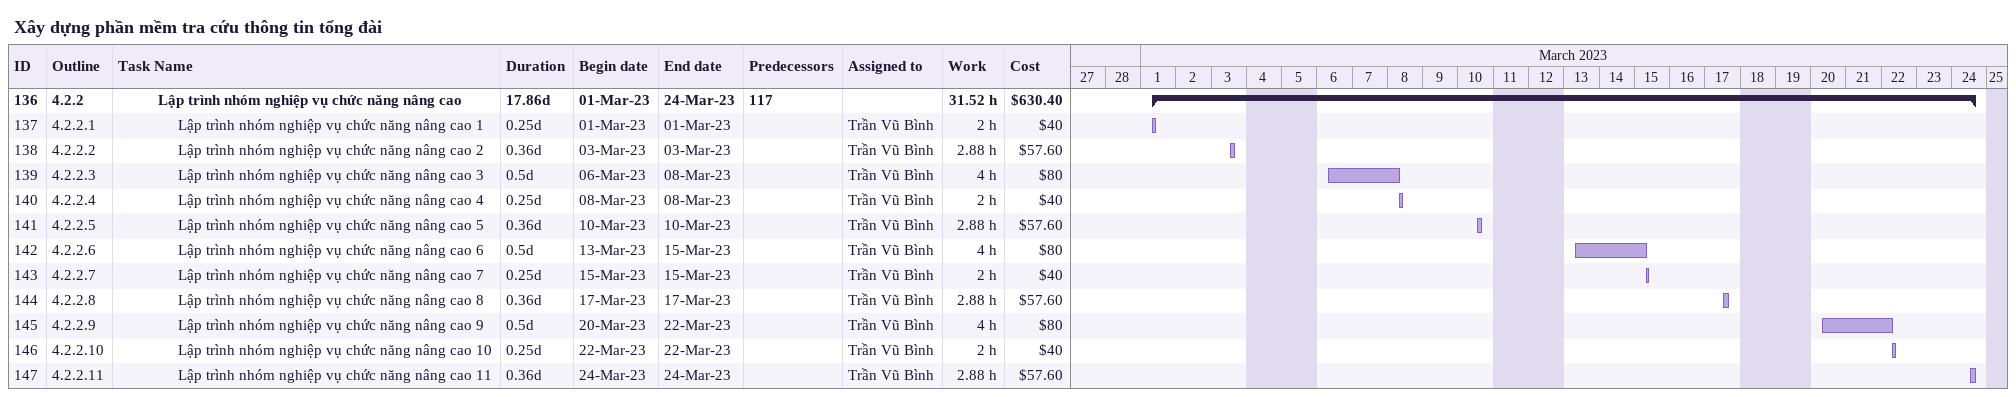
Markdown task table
Xây dựng phần mềm tra cứu thông tin tổng đài

| ID | WBS | Task | Duration | Start | Finish | Predecessors | Resources | Work (h) | Cost ($) |
|---|---|---|---|---|---|---|---|---|---|
| 136 | 4.2.2 | **Lập trình nhóm nghiệp vụ chức năng nâng cao** | 17.86d | 2023-03-01 | 2023-03-24 | 117 |  | 31.52 | 630.40 |
| 137 | 4.2.2.1 | Lập trình nhóm nghiệp vụ chức năng nâng cao 1 | 0.25d | 2023-03-01 | 2023-03-01 |  | Trần Vũ Bình | 2 | 40 |
| 138 | 4.2.2.2 | Lập trình nhóm nghiệp vụ chức năng nâng cao 2 | 0.36d | 2023-03-03 | 2023-03-03 |  | Trần Vũ Bình | 2.88 | 57.60 |
| 139 | 4.2.2.3 | Lập trình nhóm nghiệp vụ chức năng nâng cao 3 | 0.5d | 2023-03-06 | 2023-03-08 |  | Trần Vũ Bình | 4 | 80 |
| 140 | 4.2.2.4 | Lập trình nhóm nghiệp vụ chức năng nâng cao 4 | 0.25d | 2023-03-08 | 2023-03-08 |  | Trần Vũ Bình | 2 | 40 |
| 141 | 4.2.2.5 | Lập trình nhóm nghiệp vụ chức năng nâng cao 5 | 0.36d | 2023-03-10 | 2023-03-10 |  | Trần Vũ Bình | 2.88 | 57.60 |
| 142 | 4.2.2.6 | Lập trình nhóm nghiệp vụ chức năng nâng cao 6 | 0.5d | 2023-03-13 | 2023-03-15 |  | Trần Vũ Bình | 4 | 80 |
| 143 | 4.2.2.7 | Lập trình nhóm nghiệp vụ chức năng nâng cao 7 | 0.25d | 2023-03-15 | 2023-03-15 |  | Trần Vũ Bình | 2 | 40 |
| 144 | 4.2.2.8 | Lập trình nhóm nghiệp vụ chức năng nâng cao 8 | 0.36d | 2023-03-17 | 2023-03-17 |  | Trần Vũ Bình | 2.88 | 57.60 |
| 145 | 4.2.2.9 | Lập trình nhóm nghiệp vụ chức năng nâng cao 9 | 0.5d | 2023-03-20 | 2023-03-22 |  | Trần Vũ Bình | 4 | 80 |
| 146 | 4.2.2.10 | Lập trình nhóm nghiệp vụ chức năng nâng cao 10 | 0.25d | 2023-03-22 | 2023-03-22 |  | Trần Vũ Bình | 2 | 40 |
| 147 | 4.2.2.11 | Lập trình nhóm nghiệp vụ chức năng nâng cao 11 | 0.36d | 2023-03-24 | 2023-03-24 |  | Trần Vũ Bình | 2.88 | 57.60 |
